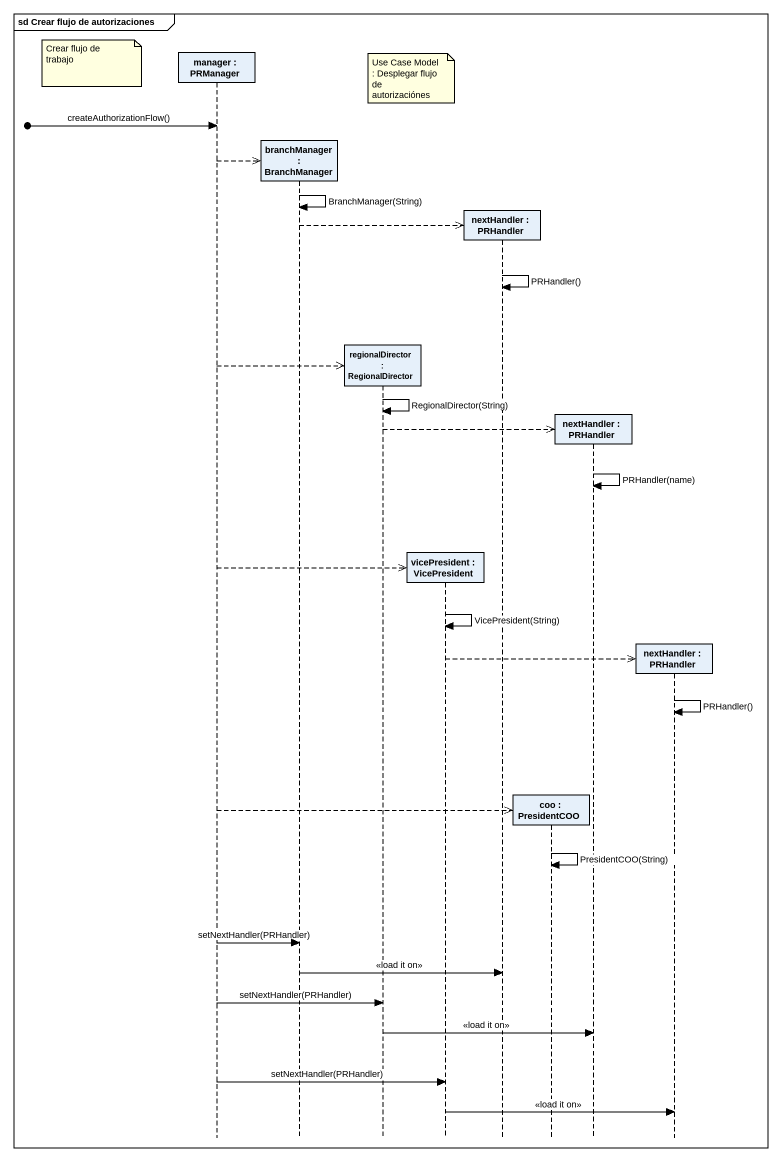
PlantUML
@startuml
mainframe sd Crear flujo de autorizaciones
hide footbox
participant "manager : PRManager" as manager
participant "branchManager : BranchManager" as branchManager
participant "regionalDirector : RegionalDirector" as regionalDirector
participant "vicePresident : VicePresident" as vicePresident
participant "nextHandler : PRHandler" as nextHandler
participant "coo : PresidentCOO" as coo
participant "nextHandler : PRHandler" as nextHandler_2
participant "nextHandler : PRHandler" as nextHandler_3

note left of manager : Crear flujo de trabajo
note over regionalDirector : Use Case Model : Desplegar flujo de autorizaciónes
[o-> manager : createAuthorizationFlow()
manager -->> branchManager **
branchManager -> branchManager : BranchManager(String)
branchManager -->> nextHandler **
nextHandler -> nextHandler : PRHandler()
manager -->> regionalDirector **
regionalDirector -> regionalDirector : RegionalDirector(String)
regionalDirector -->> nextHandler_2 **
nextHandler_2 -> nextHandler_2 : PRHandler(name)
manager -->> vicePresident **
vicePresident -> vicePresident : VicePresident(String)
vicePresident -->> nextHandler_3 **
nextHandler_3 -> nextHandler_3 : PRHandler()
manager -->> coo **
coo -> coo : PresidentCOO(String)
manager -> branchManager : setNextHandler(PRHandler)
branchManager -> nextHandler : <<load it on>>
manager -> regionalDirector : setNextHandler(PRHandler)
regionalDirector -> nextHandler_2 : <<load it on>>
manager -> vicePresident : setNextHandler(PRHandler)
vicePresident -> nextHandler_3 : <<load it on>>
@enduml
